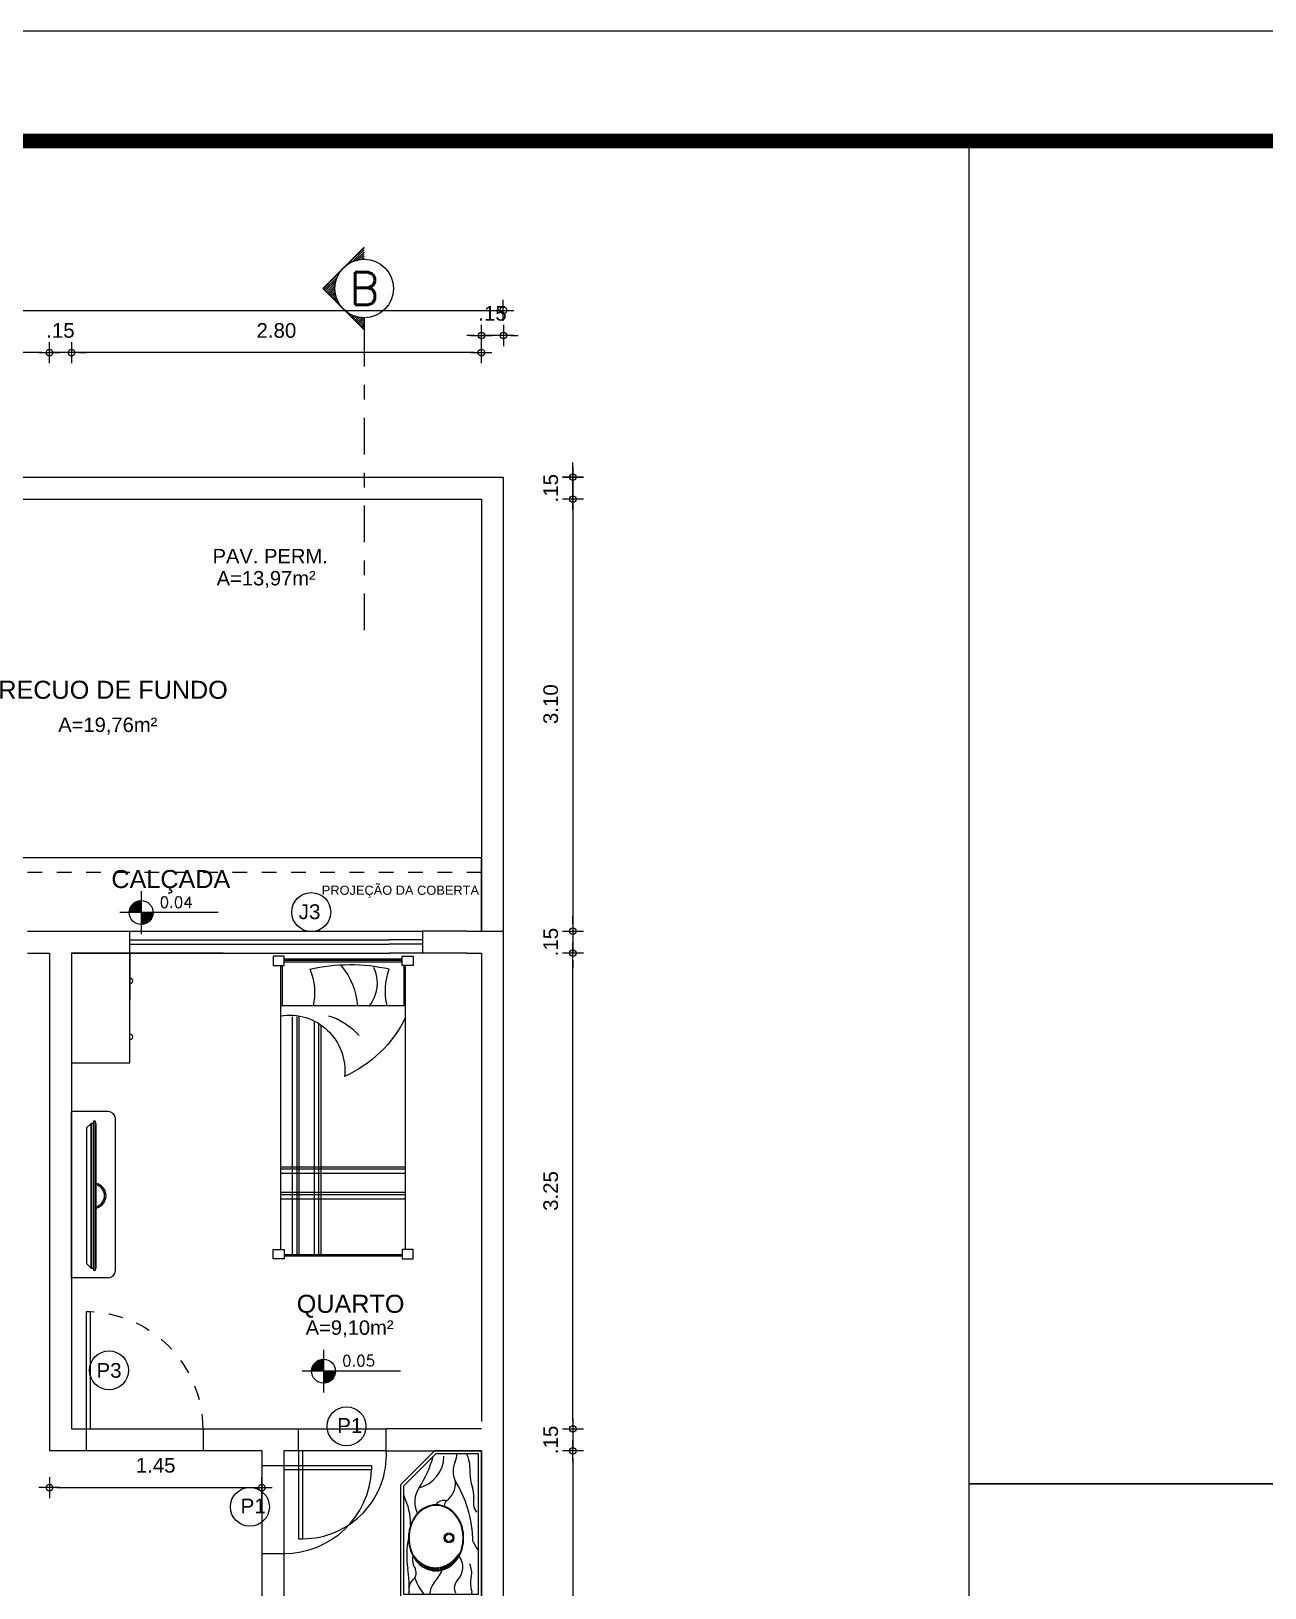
# Model space of a CAD drawing. Header units: millimetres. Extents: x 1345 to 2117, y 1214 to 1365.
# Drawn here: x 1871.23 to 1879.66, y 1285.41 to 1296.04 of the extents above; entities that cross this region are included whole.
import ezdxf
from ezdxf.enums import TextEntityAlignment as Align

# ---------------------------------------------------------------- set-up
doc = ezdxf.new("R2010")
doc.units = ezdxf.units.MM
doc.header["$LTSCALE"] = 0.5
doc.linetypes.add('DASHDOT', pattern=[1, 0.5, -0.25, 0, -0.25])
doc.linetypes.add('HIDDEN2', pattern=[0.1875, 0.125, -0.0625])
for name, color, linetype in [('02', 2, 'Continuous'), ('ARCO', 7, 'HIDDEN2'), ('DIVERSOS', 4, 'Continuous'), ('ESQUADRIAS', 3, 'Continuous'), ('LINHAS PROJEÇÃO', 1, 'DASHDOT'), ('MOBIL-I', 251, 'Continuous'), ('PAGPISO', 8, 'Continuous'), ('parede', 2, 'Continuous'), ('PISO', 8, 'Continuous'), ('Símbolos_Gráficos', 1, 'Continuous'), ('TEXTO2', 3, 'Continuous'), ('TXT_0', 7, 'Continuous'), ('TXT_1', 3, 'Continuous')]:
    doc.layers.add(name, color=color, linetype=linetype)
doc.styles.add('ADITIVOCAD', font='ROMANS.shx')
doc.styles.add('r140', font='romans.shx')
doc.styles.add('SANSSERIF', font='sas_____.pfb', dxfattribs={"height": 1})
doc.styles.get("Standard").update_dxf_attribs({"font": 'arial.ttf'})
doc.dimstyles.new('ESCALA50', dxfattribs={"dimtxt": 0.1, "dimasz": 0.05, "dimexe": 0.18, "dimexo": 0.06, "dimgap": 0.1, "dimtad": 1, "dimzin": 4, "dimdsep": 46, "dimtxsty": 'Standard', "dimblk": 'BOLA', "dimcen": -0.06, "dimse1": 1, "dimse2": 1, "dimclrd": 7, "dimclrt": 7, "dimadec": 0, "dimazin": 0, "dimtfac": 1, "dimtix": 1, "dimtmove": 0, "dimatfit": 3, "dimldrblk": 'BOLA', "dimfxl": 0, "dimtolj": 1, "dimtzin": 4, "dimarcsym": 0})

# ---------------------------------------------------------------- blocks, each defined once
blk = doc.blocks.new('ADC_PE_AB1')
blk.add_lwpolyline([(0, -0.03), (1, -0.03), (1, 0), (0, 0)], close=True)
at = {"flags": 8}
blk.add_attdef('$PORTA', text='', height=0.09, dxfattribs=at).set_placement((0.5, -0.157), align=Align.MIDDLE)
blk = doc.blocks.new('Adc_nivelpl')
h = blk.add_hatch()
h.set_pattern_fill('_U', color=256, scale=0.005, angle=45, style=0, double=1)
h.set_pattern_definition([(45, (-5.8772514, -3.5161936), (-0.003535534, 0.003535534), []), (135, (-5.8772514, -3.5161936), (-0.003535534, -0.003535534), [])])
h.paths.add_polyline_path([(0.195, -0.087, 0.414214), (0.087, -0.195), (0.195, -0.195)])
h.paths.add_polyline_path([(0.195, -0.195), (0.195, -0.304, 0.414214), (0.304, -0.195)])
for p, q in [((0.195, 0), (0.195, -0.391)), ((0.896, -0.195), (0, -0.195))]:
    blk.add_line(p, q)
blk.add_circle((0.195, -0.195), 0.109)
at = {"flags": 8}
blk.add_attdef('NIVEL', (0.364, -0.15), '', height=0.1, dxfattribs=at)
blk = doc.blocks.new('CamaSolteiroP_20')
for p, q in [((-37.72, 0), (37.72, 0)), ((-40, -185.91), (-40, -4.09)), ((-39, -30), (-39, -4.09)), ((-37.72, -1), (37.72, -1)), ((-37.72, -2), (37.72, -2)), ((39, -4.09), (39, -30)), ((40, -4.09), (40, -185.91)), ((-40, -30), (40, -30)), ((37.72, -189), (-37.72, -189)), ((37.72, -190), (-37.72, -190))]:
    blk.add_line(p, q)
at = {"color": 8}
for p, q in [((18.56, -39.59), (18.56, -190)), ((28.36, -36.99), (28.36, -190)), ((29.75, -36.99), (29.75, -190)), ((32.55, -36.99), (32.55, -190)), ((14.37, -42.5), (14.37, -190)), ((15.77, -41.86), (15.77, -190)), ((40, -132.93), (-40, -132.93)), ((40, -134.33), (-40, -134.33)), ((40, -137.12), (-40, -137.12)), ((40, -149.24), (-40, -149.24)), ((40, -150.64), (-40, -150.64)), ((40, -153.43), (-40, -153.43))]:
    blk.add_line(p, q, dxfattribs=at)
for points in [[(-44.82, -4.09), (-37.72, -4.09), (-37.72, 1.9), (-44.82, 1.9)], [(44.82, -4.09), (37.72, -4.09), (37.72, 1.9), (44.82, 1.9)], [(-44.82, -185.91), (-37.72, -185.91), (-37.72, -191.9), (-44.82, -191.9)], [(44.82, -185.91), (37.72, -185.91), (37.72, -191.9), (44.82, -191.9)]]:
    blk.add_lwpolyline(points, close=True)
for centre, radius, start, end in [((-4.53, -117.97), 114.44, 76.90553, 102.62157), ((-69.4, -20.59), 42.35, 347.15613, 19.71749), ((54.91, -21.37), 36.66, 156.08622, 193.69625), ((31.92, -2.06), 80.08, 206.0885, 245.81296), ((34.46, -71.38), 35.55, 81.0342, 186.02657)]:
    blk.add_arc(centre, radius, start, end)
for centre, radius, start, end in [((2, -15.4), 23.74, 154.58537, 219.15542), ((35.51, -33.24), 44.85, 139.88355, 175.85278), ((21.8, -77.11), 42.73, 106.91454, 138.56438)]:
    blk.add_arc(centre, radius, start, end, dxfattribs=at)
blk = doc.blocks.new('ADC_LAV_05')
for p, q in [((0, 0), (0, 0.55)), ((0, 0.55), (0.77, 0.55)), ((0.77, 0.55), (1, 0.321)), ((0.02, 0.53), (0.762, 0.53)), ((0.02, 0.02), (0.02, 0.53)), ((0.762, 0.53), (0.98, 0.312)), ((1, 0), (1, 0.321)), ((0.98, 0.02), (0.98, 0.312)), ((0, 0), (1, 0)), ((0.02, 0.02), (0.98, 0.02))]:
    blk.add_line(p, q)
for points in [[(0.406, 0.121, 0.083485), (0.494, 0.135, 0.090959), (0.566, 0.176, 0.104004), (0.616, 0.239, 0.115577), (0.632, 0.309, 0.115577), (0.616, 0.38, 0.104004), (0.566, 0.443, 0.090959), (0.494, 0.483, 0.083485), (0.406, 0.498, 0.083485), (0.318, 0.483, 0.090959), (0.246, 0.443, 0.104004), (0.197, 0.38, 0.115577), (0.18, 0.309, 0.115577), (0.197, 0.239, 0.104004), (0.246, 0.176, 0.090959), (0.318, 0.135, 0.083485)], [(0.406, 0.125, 0.083485), (0.493, 0.139, 0.090959), (0.563, 0.179, 0.104004), (0.612, 0.241, 0.115577), (0.628, 0.309, 0.115577), (0.612, 0.378, 0.104004), (0.563, 0.44, 0.090959), (0.493, 0.479, 0.083485), (0.406, 0.494, 0.083485), (0.319, 0.479, 0.090959), (0.249, 0.44, 0.104004), (0.2, 0.378, 0.115577), (0.184, 0.309, 0.115577), (0.2, 0.241, 0.104004), (0.249, 0.179, 0.090959), (0.319, 0.139, 0.083485)]]:
    blk.add_lwpolyline(points, format="xyb", close=True)
for radius in [0.0339, 0.025]:
    blk.add_circle((0.406, 0.221), radius)
for centre, radius, start, end in [((0.056, 1.396), 0.904, 267.7229, 278.9638), ((0.22, 0.164), 0.303, 106.3243, 131.3792), ((0.055, 0.402), 0.0926, 41.3487, 101.8141), ((0.166, 0.5), 0.0556, 221.3487, 297.4318), ((0.261, 0.346), 0.125, 78.9955, 123.3333), ((0.287, -0.072), 0.582, 78.2401, 98.9638), ((0.5, 0.918), 0.434, 269.3247, 295.8903), ((0.651, 0.279), 0.176, 56.1908, 116.2902), ((0.76, 0.381), 0.162, 113.3641, 115.8903), ((0.021, 0.235), 0.117, 49.9343, 90.2724), ((0.359, 0.637), 0.408, 229.9343, 244.0853), ((1.138, 1.007), 0.7, 236.1908, 255.5369), ((0.964, 0.478), 0.222, 193.7216, 269.9715), ((0.618, 0.19), 0.0639, 49.2661, 86.8336), ((0.598, 0.255), 0.0641, 344.5869, 58.1135), ((0.78, 0.324), 0.148, 215.7175, 274.1895), ((0.064, 0.114), 0.0713, 44.7702, 118.1843), ((0.206, 0.255), 0.128, 224.7702, 306.3582), ((0.363, 0.877), 0.821, 280.1922, 301.4107), ((0.86, 0.032), 0.161, 66.126, 115.6626), ((0.982, 0.307), 0.14, 246.126, 269.1113), ((-0.016, 0.233), 0.174, 281.75, 286.3843), ((0.096, -0.146), 0.22, 78.1029, 106.3843), ((0.169, 0.201), 0.135, 258.1029, 296.1994), ((0.458, -0.142), 0.213, 111.0015, 130.4729), ((0.361, 0.887), 0.83, 271.4321, 280.1922), ((0.649, -0.062), 0.117, 74.3079, 124.9939), ((0.688, 0.241), 0.19, 267.9474, 289.2677), ((0.851, -0.226), 0.304, 87.8834, 109.2677), ((0.872, 0.347), 0.27, 267.8834, 293.5615)]:
    blk.add_arc(centre, radius, start, end)
for points in [[(0.218, 0.413), (0.234, 0.404), (0.231, 0.429), (0.24, 0.414)], [(0.231, 0.429), (0.24, 0.414), (0.243, 0.44), (0.251, 0.427)], [(0.243, 0.44), (0.251, 0.427), (0.258, 0.452), (0.265, 0.441)], [(0.258, 0.452), (0.265, 0.441), (0.278, 0.465), (0.28, 0.453)], [(0.278, 0.465), (0.28, 0.453), (0.289, 0.471), (0.29, 0.461)], [(0.289, 0.471), (0.29, 0.461), (0.303, 0.478), (0.296, 0.466)], [(0.303, 0.478), (0.296, 0.466), (0.318, 0.483), (0.305, 0.473)], [(0.18, 0.311), (0.205, 0.306), (0.181, 0.324), (0.205, 0.314)], [(0.181, 0.324), (0.205, 0.314), (0.182, 0.334), (0.205, 0.324)], [(0.182, 0.334), (0.205, 0.324), (0.186, 0.352), (0.207, 0.341)], [(0.186, 0.352), (0.207, 0.341), (0.19, 0.365), (0.211, 0.355)], [(0.19, 0.365), (0.211, 0.355), (0.197, 0.38), (0.215, 0.369)], [(0.197, 0.38), (0.215, 0.369), (0.205, 0.395), (0.221, 0.383)], [(0.205, 0.395), (0.221, 0.383), (0.218, 0.413), (0.234, 0.404)], [(0.181, 0.297), (0.206, 0.298), (0.18, 0.311), (0.205, 0.306)], [(0.181, 0.29), (0.207, 0.287), (0.181, 0.297), (0.206, 0.298)], [(0.185, 0.272), (0.211, 0.27), (0.182, 0.288), (0.208, 0.284)], [(0.189, 0.256), (0.213, 0.262), (0.185, 0.272), (0.211, 0.27)], [(0.198, 0.236), (0.216, 0.255), (0.189, 0.256), (0.213, 0.262)], [(0.206, 0.221), (0.221, 0.244), (0.198, 0.236), (0.216, 0.255)], [(0.218, 0.206), (0.222, 0.241), (0.206, 0.221), (0.221, 0.244)], [(0.23, 0.191), (0.231, 0.225), (0.218, 0.206), (0.222, 0.241)], [(0.243, 0.178), (0.24, 0.212), (0.23, 0.191), (0.231, 0.225)], [(0.257, 0.167), (0.248, 0.202), (0.243, 0.178), (0.24, 0.212)], [(0.263, 0.163), (0.257, 0.193), (0.257, 0.167), (0.248, 0.202)], [(0.274, 0.156), (0.263, 0.187), (0.263, 0.163), (0.257, 0.193)], [(0.285, 0.15), (0.273, 0.178), (0.274, 0.156), (0.263, 0.187)], [(0.296, 0.145), (0.284, 0.169), (0.285, 0.15), (0.273, 0.178)], [(0.326, 0.134), (0.293, 0.161), (0.296, 0.145), (0.284, 0.169)], [(0.297, 0.144), (0.326, 0.134), (0.296, 0.144), (0.325, 0.133)], [(0.296, 0.144), (0.325, 0.133), (0.326, 0.134), (0.328, 0.132)]]:
    blk.add_solid(points)
blk = doc.blocks.new('BOLA')
for p, q in [((-1.44, 0), (1.44, 0)), ((0, -1.44), (0, 1.44))]:
    blk.add_line(p, q)
blk.add_circle((0, 0), 0.452)
blk = doc.blocks.new('*D75')
at = {"color": 7, "linetype": 'ByBlock', "lineweight": -2, "transparency": 16777216}
blk.add_line((1867.51, 1294.135), (1874.41, 1294.135), dxfattribs=at)
at = {"layer": 'Defpoints', "color": 0, "linetype": 'ByBlock', "transparency": 16777216}
for p in [(1874.46, 1294.135), (1867.46, 1293.789), (1874.46, 1293.789)]:
    blk.add_point(p, dxfattribs=at)
at = {"color": 7, "linetype": 'ByBlock', "lineweight": -2, "transparency": 16777216, "xscale": 0.05, "yscale": 0.05, "zscale": 0.05, "rotation": 180}
blk.add_blockref('BOLA', (1867.46, 1294.135), dxfattribs=at)
at = {"color": 7, "linetype": 'ByBlock', "lineweight": -2, "transparency": 16777216, "xscale": 0.05, "yscale": 0.05, "zscale": 0.05}
blk.add_blockref('BOLA', (1874.46, 1294.135), dxfattribs=at)
at = {"color": 7, "linetype": 'ByBlock', "transparency": 16777216, "insert": (1870.96, 1294.286), "char_height": 0.1, "attachment_point": 5}
blk.add_mtext('\\A1;7.00', dxfattribs=at)
blk = doc.blocks.new('*D114')
at = {"color": 7, "linetype": 'ByBlock', "lineweight": -2, "transparency": 16777216}
for p, q in [((1874.935, 1293.045), (1874.935, 1293.095)), ((1874.935, 1292.845), (1874.935, 1292.995)), ((1874.935, 1292.795), (1874.935, 1292.745))]:
    blk.add_line(p, q, dxfattribs=at)
at = {"layer": 'Defpoints', "color": 0, "linetype": 'ByBlock', "transparency": 16777216}
for p in [(1874.46, 1292.995), (1874.935, 1292.995), (1874.31, 1292.845)]:
    blk.add_point(p, dxfattribs=at)
at = {"color": 7, "linetype": 'ByBlock', "lineweight": -2, "transparency": 16777216, "xscale": 0.05, "yscale": 0.05, "zscale": 0.05}
for p, rotation in [((1874.935, 1292.995), 270), ((1874.935, 1292.845), 90)]:
    blk.add_blockref('BOLA', p, dxfattribs=dict(at, rotation=rotation))
at = {"color": 7, "linetype": 'ByBlock', "transparency": 16777216, "insert": (1874.784, 1292.92), "char_height": 0.1, "attachment_point": 5, "rotation": 90}
blk.add_mtext('\\A1;.15', dxfattribs=at)
blk = doc.blocks.new('*D115')
at = {"color": 7, "linetype": 'ByBlock', "lineweight": -2, "transparency": 16777216}
blk.add_line((1874.935, 1292.945), (1874.935, 1289.945), dxfattribs=at)
at = {"layer": 'Defpoints', "color": 0, "linetype": 'ByBlock', "transparency": 16777216}
for p in [(1874.46, 1292.995), (1874.31, 1289.895), (1874.935, 1289.895)]:
    blk.add_point(p, dxfattribs=at)
at = {"color": 7, "linetype": 'ByBlock', "lineweight": -2, "transparency": 16777216, "xscale": 0.05, "yscale": 0.05, "zscale": 0.05}
for p, rotation in [((1874.935, 1292.995), 90), ((1874.935, 1289.895), 270)]:
    blk.add_blockref('BOLA', p, dxfattribs=dict(at, rotation=rotation))
at = {"color": 7, "linetype": 'ByBlock', "transparency": 16777216, "insert": (1874.784, 1291.445), "char_height": 0.1, "attachment_point": 5, "rotation": 90}
blk.add_mtext('\\A1;3.10', dxfattribs=at)
blk = doc.blocks.new('*D116')
at = {"color": 7, "linetype": 'ByBlock', "lineweight": -2, "transparency": 16777216}
for p, q in [((1874.935, 1289.945), (1874.935, 1289.995)), ((1874.935, 1289.895), (1874.935, 1289.745)), ((1874.935, 1289.695), (1874.935, 1289.645))]:
    blk.add_line(p, q, dxfattribs=at)
at = {"layer": 'Defpoints', "color": 0, "linetype": 'ByBlock', "transparency": 16777216}
for p in [(1874.31, 1289.895), (1874.31, 1289.745), (1874.935, 1289.745)]:
    blk.add_point(p, dxfattribs=at)
at = {"color": 7, "linetype": 'ByBlock', "lineweight": -2, "transparency": 16777216, "xscale": 0.05, "yscale": 0.05, "zscale": 0.05}
for p, rotation in [((1874.935, 1289.895), 270), ((1874.935, 1289.745), 90)]:
    blk.add_blockref('BOLA', p, dxfattribs=dict(at, rotation=rotation))
at = {"color": 7, "linetype": 'ByBlock', "transparency": 16777216, "insert": (1874.784, 1289.82), "char_height": 0.1, "attachment_point": 5, "rotation": 90}
blk.add_mtext('\\A1;.15', dxfattribs=at)
blk = doc.blocks.new('*D117')
at = {"color": 7, "linetype": 'ByBlock', "lineweight": -2, "transparency": 16777216}
for p, q in [((1874.935, 1286.545), (1874.935, 1286.595)), ((1874.935, 1286.495), (1874.935, 1286.345)), ((1874.935, 1286.295), (1874.935, 1286.245))]:
    blk.add_line(p, q, dxfattribs=at)
at = {"layer": 'Defpoints', "color": 0, "linetype": 'ByBlock', "transparency": 16777216}
for p in [(1874.31, 1286.495), (1874.31, 1286.345), (1874.935, 1286.345)]:
    blk.add_point(p, dxfattribs=at)
at = {"color": 7, "linetype": 'ByBlock', "lineweight": -2, "transparency": 16777216, "xscale": 0.05, "yscale": 0.05, "zscale": 0.05}
for p, rotation in [((1874.935, 1286.495), 270), ((1874.935, 1286.345), 90)]:
    blk.add_blockref('BOLA', p, dxfattribs=dict(at, rotation=rotation))
at = {"color": 7, "linetype": 'ByBlock', "transparency": 16777216, "insert": (1874.784, 1286.42), "char_height": 0.1, "attachment_point": 5, "rotation": 90}
blk.add_mtext('\\A1;.15', dxfattribs=at)
blk = doc.blocks.new('*D118')
at = {"color": 7, "linetype": 'ByBlock', "lineweight": -2, "transparency": 16777216}
blk.add_line((1874.935, 1286.295), (1874.935, 1284.045), dxfattribs=at)
at = {"layer": 'Defpoints', "color": 0, "linetype": 'ByBlock', "transparency": 16777216}
for p in [(1874.31, 1286.345), (1874.31, 1283.995), (1874.935, 1283.995)]:
    blk.add_point(p, dxfattribs=at)
at = {"color": 7, "linetype": 'ByBlock', "lineweight": -2, "transparency": 16777216, "xscale": 0.05, "yscale": 0.05, "zscale": 0.05}
for p, rotation in [((1874.935, 1286.345), 90), ((1874.935, 1283.995), 270)]:
    blk.add_blockref('BOLA', p, dxfattribs=dict(at, rotation=rotation))
at = {"color": 7, "linetype": 'ByBlock', "transparency": 16777216, "insert": (1874.784, 1285.17), "char_height": 0.1, "attachment_point": 5, "rotation": 90}
blk.add_mtext('\\A1;2.35', dxfattribs=at)
blk = doc.blocks.new('*D88')
at = {"color": 7, "linetype": 'ByBlock', "lineweight": -2, "transparency": 16777216}
blk.add_line((1874.26, 1293.846), (1871.56, 1293.846), dxfattribs=at)
at = {"layer": 'Defpoints', "color": 0, "linetype": 'ByBlock', "transparency": 16777216}
for p in [(1871.51, 1293.846), (1871.51, 1292.764), (1874.31, 1292.764)]:
    blk.add_point(p, dxfattribs=at)
at = {"color": 7, "linetype": 'ByBlock', "lineweight": -2, "transparency": 16777216, "xscale": 0.05, "yscale": 0.05, "zscale": 0.05, "rotation": 180}
blk.add_blockref('BOLA', (1871.51, 1293.846), dxfattribs=at)
at = {"color": 7, "linetype": 'ByBlock', "lineweight": -2, "transparency": 16777216, "xscale": 0.05, "yscale": 0.05, "zscale": 0.05}
blk.add_blockref('BOLA', (1874.31, 1293.846), dxfattribs=at)
at = {"color": 7, "linetype": 'ByBlock', "transparency": 16777216, "insert": (1872.91, 1293.997), "char_height": 0.1, "attachment_point": 5}
blk.add_mtext('\\A1;2.80', dxfattribs=at)
blk = doc.blocks.new('*D89')
at = {"color": 7, "linetype": 'ByBlock', "lineweight": -2, "transparency": 16777216}
for p, q in [((1871.31, 1293.846), (1871.26, 1293.846)), ((1871.51, 1293.846), (1871.36, 1293.846)), ((1871.56, 1293.846), (1871.61, 1293.846))]:
    blk.add_line(p, q, dxfattribs=at)
at = {"layer": 'Defpoints', "color": 0, "linetype": 'ByBlock', "transparency": 16777216}
for p in [(1871.36, 1293.846), (1871.36, 1292.764), (1871.51, 1292.764)]:
    blk.add_point(p, dxfattribs=at)
at = {"color": 7, "linetype": 'ByBlock', "lineweight": -2, "transparency": 16777216, "xscale": 0.05, "yscale": 0.05, "zscale": 0.05}
blk.add_blockref('BOLA', (1871.36, 1293.846), dxfattribs=at)
at = {"color": 7, "linetype": 'ByBlock', "lineweight": -2, "transparency": 16777216, "xscale": 0.05, "yscale": 0.05, "zscale": 0.05, "rotation": 180}
blk.add_blockref('BOLA', (1871.51, 1293.846), dxfattribs=at)
at = {"color": 7, "linetype": 'ByBlock', "transparency": 16777216, "insert": (1871.435, 1293.997), "char_height": 0.1, "attachment_point": 5}
blk.add_mtext('\\A1;.15', dxfattribs=at)
blk = doc.blocks.new('*D90')
at = {"color": 7, "linetype": 'ByBlock', "lineweight": -2, "transparency": 16777216}
blk.add_line((1871.31, 1293.846), (1869.16, 1293.846), dxfattribs=at)
at = {"layer": 'Defpoints', "color": 0, "linetype": 'ByBlock', "transparency": 16777216}
for p in [(1869.11, 1293.846), (1869.11, 1292.764), (1871.36, 1292.764)]:
    blk.add_point(p, dxfattribs=at)
at = {"color": 7, "linetype": 'ByBlock', "lineweight": -2, "transparency": 16777216, "xscale": 0.05, "yscale": 0.05, "zscale": 0.05, "rotation": 180}
blk.add_blockref('BOLA', (1869.11, 1293.846), dxfattribs=at)
at = {"color": 7, "linetype": 'ByBlock', "lineweight": -2, "transparency": 16777216, "xscale": 0.05, "yscale": 0.05, "zscale": 0.05}
blk.add_blockref('BOLA', (1871.36, 1293.846), dxfattribs=at)
at = {"color": 7, "linetype": 'ByBlock', "transparency": 16777216, "insert": (1870.235, 1293.997), "char_height": 0.1, "attachment_point": 5}
blk.add_mtext('\\A1;2.25', dxfattribs=at)
blk = doc.blocks.new('*D159')
at = {"color": 7, "linetype": 'ByBlock', "lineweight": -2, "transparency": 16777216}
blk.add_line((1871.41, 1286.094), (1872.76, 1286.094), dxfattribs=at)
at = {"layer": 'Defpoints', "color": 0, "linetype": 'ByBlock', "transparency": 16777216}
for p in [(1871.36, 1286.345), (1872.81, 1286.345), (1872.81, 1286.094)]:
    blk.add_point(p, dxfattribs=at)
at = {"color": 7, "linetype": 'ByBlock', "lineweight": -2, "transparency": 16777216, "xscale": 0.05, "yscale": 0.05, "zscale": 0.05, "rotation": 180}
blk.add_blockref('BOLA', (1871.36, 1286.094), dxfattribs=at)
at = {"color": 7, "linetype": 'ByBlock', "lineweight": -2, "transparency": 16777216, "xscale": 0.05, "yscale": 0.05, "zscale": 0.05}
blk.add_blockref('BOLA', (1872.81, 1286.094), dxfattribs=at)
at = {"color": 7, "linetype": 'ByBlock', "transparency": 16777216, "insert": (1872.085, 1286.246), "char_height": 0.1, "attachment_point": 5}
blk.add_mtext('\\A1;1.45', dxfattribs=at)
blk = doc.blocks.new('*D98')
at = {"color": 7, "linetype": 'ByBlock', "lineweight": -2, "transparency": 16777216}
for p, q in [((1874.261, 1293.963), (1874.211, 1293.963)), ((1874.461, 1293.963), (1874.311, 1293.963)), ((1874.511, 1293.963), (1874.561, 1293.963))]:
    blk.add_line(p, q, dxfattribs=at)
at = {"layer": 'Defpoints', "color": 0, "linetype": 'ByBlock', "transparency": 16777216}
for p in [(1874.311, 1293.963), (1874.311, 1292.881), (1874.461, 1292.881)]:
    blk.add_point(p, dxfattribs=at)
at = {"color": 7, "linetype": 'ByBlock', "lineweight": -2, "transparency": 16777216, "xscale": 0.05, "yscale": 0.05, "zscale": 0.05}
blk.add_blockref('BOLA', (1874.311, 1293.963), dxfattribs=at)
at = {"color": 7, "linetype": 'ByBlock', "lineweight": -2, "transparency": 16777216, "xscale": 0.05, "yscale": 0.05, "zscale": 0.05, "rotation": 180}
blk.add_blockref('BOLA', (1874.461, 1293.963), dxfattribs=at)
at = {"color": 7, "linetype": 'ByBlock', "transparency": 16777216, "insert": (1874.386, 1294.114), "char_height": 0.1, "attachment_point": 5}
blk.add_mtext('\\A1;.15', dxfattribs=at)
blk = doc.blocks.new('*D173')
at = {"color": 7, "lineweight": -2, "transparency": 16777216}
blk.add_line((1874.935, 1286.545), (1874.935, 1289.695), dxfattribs=at)
at = {"layer": 'Defpoints', "color": 0, "transparency": 16777216}
for p in [(1874.31, 1289.745), (1874.935, 1289.745), (1874.31, 1286.495)]:
    blk.add_point(p, dxfattribs=at)
at = {"color": 7, "lineweight": -2, "transparency": 16777216, "xscale": 0.05, "yscale": 0.05, "zscale": 0.05}
for p, rotation in [((1874.935, 1289.745), 90), ((1874.935, 1286.495), 270)]:
    blk.add_blockref('BOLA', p, dxfattribs=dict(at, rotation=rotation))
at = {"color": 7, "transparency": 16777216, "insert": (1874.784, 1288.12), "char_height": 0.1, "attachment_point": 5, "rotation": 90}
blk.add_mtext('\\A1;3.25', dxfattribs=at)

msp = doc.modelspace()

# ---------------------------------------------------------------- hatches: boundary and pattern name
at = {"layer": 'PAGPISO', "lineweight": 18}
h = msp.add_hatch(dxfattribs=at)
h.set_pattern_fill('ANSI31', color=256, scale=0.0032, angle=450, style=0)
h.set_pattern_definition([(225, (1873.226945, 1294.566483), (-0.0071842, 0.0071842), [])])
h.paths.add_polyline_path([(1873.368, 1294.142), (1873.227, 1294.284), (1873.368, 1294.425, 0.414214)])
h.paths.add_polyline_path([(1873.51, 1294.001), (1873.368, 1294.142, 0.198912), (1873.51, 1294.083)])
h.paths.add_polyline_path([(1873.51, 1294.484, 0.198912), (1873.368, 1294.425), (1873.51, 1294.566)])

# ---------------------------------------------------------------- linework, layer by layer
at = {"color": 4, "linetype": 'ByBlock'}
for p, q in [((1874.31, 1290.395), (1868.61, 1290.395)), ((1871.91, 1289.895), (1872.08, 1289.895)), ((1872.08, 1289.895), (1873.68, 1289.895)), ((1873.68, 1289.895), (1873.91, 1289.895)), ((1871.91, 1289.745), (1872.08, 1289.745)), ((1872.08, 1289.745), (1873.68, 1289.745)), ((1873.91, 1289.745), (1873.68, 1289.745))]:
    msp.add_line(p, q, dxfattribs=at)
at = {"color": 2, "linetype": 'ByBlock'}
for p, q in [((1874.31, 1289.895), (1874.31, 1290.395)), ((1871.21, 1289.895), (1871.91, 1289.895)), ((1871.91, 1289.745), (1871.91, 1289.895)), ((1873.91, 1289.745), (1873.91, 1289.895)), ((1874.21, 1289.895), (1874.31, 1289.895)), ((1871.21, 1289.745), (1871.36, 1289.745)), ((1871.36, 1289.745), (1871.36, 1289.695)), ((1871.51, 1289.745), (1871.91, 1289.745)), ((1873.68, 1289.745), (1873.68, 1289.745)), ((1874.21, 1289.745), (1874.31, 1289.745)), ((1871.36, 1286.495), (1871.36, 1286.345)), ((1871.51, 1286.495), (1871.61, 1286.495)), ((1871.61, 1286.495), (1871.61, 1286.345)), ((1873.06, 1286.345), (1873.06, 1286.495)), ((1873.66, 1286.345), (1873.66, 1286.495)), ((1873.66, 1286.345), (1874.31, 1286.345)), ((1872.81, 1286.245), (1872.96, 1286.245)), ((1872.81, 1285.645), (1872.96, 1285.645))]:
    msp.add_line(p, q, dxfattribs=at)
at = {"color": 3, "linetype": 'ByBlock'}
for p, q in [((1871.91, 1289.835), (1872.08, 1289.835)), ((1872.08, 1289.835), (1873.68, 1289.835)), ((1871.91, 1289.805), (1872.08, 1289.805)), ((1872.08, 1289.805), (1873.68, 1289.805)), ((1873.06, 1286.345), (1873.06, 1285.745)), ((1873.09, 1285.745), (1873.09, 1286.345)), ((1872.96, 1286.245), (1873.56, 1286.245)), ((1873.56, 1286.215), (1872.96, 1286.215)), ((1873.56, 1286.245), (1873.56, 1286.215)), ((1873.06, 1285.745), (1873.09, 1285.745))]:
    msp.add_line(p, q, dxfattribs=at)
for p, q in [((1874.31, 1289.895), (1874.46, 1289.895)), ((1871.61, 1286.495), (1872.41, 1286.495)), ((1873.06, 1286.495), (1873.66, 1286.495)), ((1872.41, 1286.345), (1871.61, 1286.345)), ((1873.66, 1286.345), (1873.06, 1286.345)), ((1872.81, 1286.245), (1872.81, 1285.645)), ((1872.96, 1286.245), (1872.96, 1285.645))]:
    msp.add_line(p, q)
at = {"color": 8, "linetype": 'ByBlock'}
msp.add_line((1871.51, 1287.527), (1871.51, 1288.663), dxfattribs=at)
at = {"color": 2, "linetype": 'ByBlock', "true_color": 0xf1eb1f}
msp.add_line((1872.41, 1286.495), (1872.41, 1286.345), dxfattribs=at)
at = {"color": 7, "linetype": 'ByBlock'}
for centre, radius, start, end in [((1873.09, 1286.316), 0.571, 270, 2.9376), ((1872.965, 1286.241), 0.596, 269.53, 357.5324)]:
    msp.add_arc(centre, radius, start, end, dxfattribs=at)
at = {"layer": '02', "color": 8, "lineweight": 18}
for p, q in [((1872.546, 1289.745), (1871.51, 1289.745)), ((1871.51, 1289.745), (1871.51, 1288.995)), ((1871.91, 1289.345), (1871.91, 1289.745)), ((1871.91, 1289.745), (1871.91, 1289.427)), ((1871.91, 1288.995), (1871.91, 1289.345)), ((1871.51, 1288.995), (1871.91, 1288.995))]:
    msp.add_line(p, q, dxfattribs=at)
at = {"layer": '02', "color": 2, "lineweight": 18}
for p, q in [((1872.41, 1286.495), (1873.06, 1286.495)), ((1871.61, 1286.345), (1871.36, 1286.345)), ((1872.81, 1286.345), (1872.41, 1286.345)), ((1874.31, 1285.685), (1874.31, 1285.295))]:
    msp.add_line(p, q, dxfattribs=at)
at = {"layer": '02', "lineweight": 18}
for points in [[(1849.817, 1251.492), (1911.017, 1251.492), (1911.017, 1296.042), (1849.817, 1296.042)], [(1877.641, 1295.32), (1863.803, 1295.32), (1863.803, 1261.503), (1877.641, 1261.503)], [(1877.641, 1295.32), (1863.803, 1295.32), (1863.803, 1261.503), (1877.641, 1261.503)], [(1877.641, 1295.292), (1890.159, 1295.292), (1890.159, 1286.12), (1877.641, 1286.12)], [(1877.641, 1286.12), (1890.161, 1286.12), (1890.161, 1277.667), (1877.641, 1277.667)]]:
    msp.add_lwpolyline(points, close=True, dxfattribs=at)
at = {"layer": '02', "lineweight": 18, "const_width": 0.1}
msp.add_lwpolyline([(1850.567, 1252.242), (1910.267, 1252.242), (1910.267, 1295.292), (1850.567, 1295.292)], close=True, dxfattribs=at)
at = {"layer": '02', "color": 8, "lineweight": 18}
for centre in [(1871.912, 1289.555), (1871.912, 1289.173)]:
    msp.add_arc(centre, 0.0173, 264.5949, 95.4051, dxfattribs=at)
at = {"layer": 'ARCO', "lineweight": 18}
msp.add_line((1874.31, 1290.295), (1868.96, 1290.295), dxfattribs=at)
msp.add_arc((1871.61, 1286.495), 0.8, 360, 90, dxfattribs=at)
at = {"layer": 'LINHAS PROJEÇÃO', "lineweight": 18}
msp.add_line((1873.51, 1294.001), (1873.51, 1291.937), dxfattribs=at)
at = {"layer": 'MOBIL-I', "lineweight": 18}
for p, q in [((1871.76, 1288.663), (1871.51, 1288.663)), ((1871.81, 1287.577), (1871.81, 1288.613)), ((1871.76, 1287.527), (1871.51, 1287.527))]:
    msp.add_line(p, q, dxfattribs=at)
for points in [[(1871.614, 1287.625), (1871.645, 1287.594), (1871.645, 1288.581), (1871.614, 1288.551)], [(1871.645, 1287.594), (1871.66, 1287.594), (1871.66, 1288.581), (1871.645, 1288.581)], [(1871.66, 1287.579), (1871.675, 1287.579), (1871.675, 1288.597), (1871.66, 1288.597)], [(1871.675, 1287.594), (1871.68, 1287.594), (1871.68, 1288.581), (1871.675, 1288.581)]]:
    msp.add_lwpolyline(points, close=True, dxfattribs=at)
for centre, radius, start, end in [((1871.76, 1288.613), 0.05, 0, 90), ((1871.66, 1288.088), 0.0865, 283.6117, 76.3883), ((1871.66, 1288.088), 0.0763, 285.4696, 74.5304), ((1871.76, 1287.577), 0.05, 270, 0)]:
    msp.add_arc(centre, radius, start, end, dxfattribs=at)
at = {"layer": 'parede', "lineweight": 18}
for p, q in [((1867.46, 1292.995), (1874.46, 1292.995)), ((1874.46, 1292.995), (1874.46, 1267.995)), ((1867.61, 1292.845), (1874.31, 1292.845)), ((1874.31, 1292.845), (1874.31, 1290.395)), ((1874.31, 1290.395), (1874.31, 1289.895)), ((1871.51, 1289.745), (1871.51, 1286.495)), ((1874.31, 1289.745), (1874.31, 1286.545)), ((1871.36, 1289.695), (1871.36, 1286.495)), ((1872.81, 1286.345), (1872.81, 1286.245)), ((1873.61, 1286.345), (1872.96, 1286.345)), ((1872.96, 1286.345), (1872.96, 1286.245)), ((1873.06, 1286.345), (1872.96, 1286.345)), ((1874.31, 1286.345), (1874.31, 1285.685)), ((1872.81, 1285.645), (1872.81, 1283.845)), ((1872.96, 1285.645), (1872.96, 1283.995))]:
    msp.add_line(p, q, dxfattribs=at)
at = {"layer": 'PISO', "color": 3, "lineweight": 18}
for p, q in [((1873.91, 1289.835), (1873.68, 1289.835)), ((1873.91, 1289.805), (1873.68, 1289.805))]:
    msp.add_line(p, q, dxfattribs=at)
at = {"layer": 'PISO', "color": 2, "lineweight": 18}
for p, q in [((1874.21, 1289.895), (1873.91, 1289.895)), ((1874.21, 1289.745), (1873.91, 1289.745)), ((1874.31, 1286.495), (1873.66, 1286.495))]:
    msp.add_line(p, q, dxfattribs=at)
at = {"layer": 'PISO', "lineweight": 18}
for centre in [(1873.148, 1290.025), (1871.767, 1286.895), (1873.389, 1286.513), (1872.729, 1285.963)]:
    msp.add_circle(centre, 0.133, dxfattribs=at)
at = {"layer": 'Símbolos_Gráficos', "color": 3, "lineweight": 18}
for p, q in [((1873.51, 1294.566), (1873.227, 1294.284)), ((1873.227, 1294.284), (1873.51, 1294.001)), ((1873.51, 1294.083), (1873.51, 1294.001))]:
    msp.add_line(p, q, dxfattribs=at)
msp.add_circle((1873.51, 1294.284), 0.2, dxfattribs=at)

# ---------------------------------------------------------------- block references
at = {"layer": 'ESQUADRIAS', "lineweight": 18}
ref = msp.add_blockref('ADC_PE_AB1', (1871.61, 1286.495), dxfattribs=dict(at, xscale=0.8000000000001819, zscale=0.8000000000001819, rotation=90))
ref.add_attrib('$PORTA', 'P3', dxfattribs={"layer": 'TXT_1', "height": 0.1, "flags": 8}).set_placement((1871.767, 1286.895), align=Align.MIDDLE)
at = {"layer": 'MOBIL-I', "lineweight": 18, "xscale": -0.01066999999966356, "yscale": 0.01067000000011831, "zscale": 0.01067, "rotation": 2.243730081730178e-06}
msp.add_blockref('CamaSolteiroP_20', (1873.366, 1289.704), dxfattribs=at)
at = {"layer": 'MOBIL-I', "lineweight": 18, "rotation": 89.99999999999993}
msp.add_blockref('ADC_LAV_05', (1874.31, 1285.345), dxfattribs=at)
at = {"layer": 'TXT_0', "lineweight": 18}
ref = msp.add_blockref('Adc_nivelpl', (1871.84, 1290.168), dxfattribs=dict(at, xscale=0.75, yscale=0.75, zscale=0.75))
ref.add_attrib('NIVEL', '0.04', (1872.113, 1290.055), dxfattribs={"height": 0.075, "style": 'ADITIVOCAD', "flags": 8})
ref = msp.add_blockref('Adc_nivelpl', (1873.086, 1287.036), dxfattribs=dict(at, xscale=0.75, yscale=0.75, zscale=0.75))
ref.add_attrib('NIVEL', '0.05', (1873.359, 1286.923), dxfattribs={"height": 0.075, "style": 'ADITIVOCAD', "flags": 8})

# ---------------------------------------------------------------- texts
at = {"layer": 'DIVERSOS', "lineweight": 18, "char_height": 0.1011, "width": 0.37308, "attachment_point": 1}
for s, insert in [('{\\C3;J3}', (1873.062, 1290.078)), ('{\\C3;P1}', (1873.325, 1286.569)), ('{\\C3;P1}', (1872.665, 1286.019))]:
    msp.add_mtext(s, dxfattribs=dict(at, insert=insert))
at = {"layer": 'LINHAS PROJEÇÃO', "lineweight": 18, "style": 'r140'}
msp.add_text('B', height=0.224, dxfattribs=at).set_placement((1873.51, 1294.284), align=Align.MIDDLE)
at = {"layer": 'PISO', "lineweight": 18, "style": 'SANSSERIF'}
msp.add_text('PROJEÇÃO DA COBERTA', height=0.0626, dxfattribs=at).set_placement((1873.22, 1290.143))
at = {"layer": 'TEXTO2', "lineweight": 18, "style": 'SANSSERIF'}
for s, height, p in [('RECUO DE FUNDO', 0.12312, (1871.011, 1291.482)), ('CALÇADA', 0.1231, (1871.783, 1290.189)), ('QUARTO', 0.1231, (1873.049, 1287.288))]:
    msp.add_text(s, height=height, dxfattribs=at).set_placement(p)
at = {"layer": 'TXT_0', "lineweight": 18, "style": 'SANSSERIF'}
for s, p in [('PAV. PERM.', (1872.474, 1292.407)), ('A=13,97m²', (1872.502, 1292.256)), ('A=19,76m²', (1871.42, 1291.255)), ('A=9,10m²', (1873.11, 1287.138))]:
    msp.add_text(s, height=0.0985, dxfattribs=at).set_placement(p)

# ---------------------------------------------------------------- dimensions: what is measured, and where the dimension line sits
at = {"color": 2, "linetype": 'ByBlock'}
for base, p1, p2, picture, middle in [((1874.46, 1294.135), (1867.46, 1293.789), (1874.46, 1293.789), '*D75', (1870.96, 1294.286)), ((1871.51, 1293.846), (1874.31, 1292.764), (1871.51, 1292.764), '*D88', (1872.91, 1293.997))]:
    dim = msp.add_linear_dim(base=base, p1=p1, p2=p2, dimstyle='ESCALA50', dxfattribs=at)
    dim.commit()
    dim.dimension.update_dxf_attribs({"geometry": picture, "text_midpoint": middle})
for base, p1, p2, picture, middle in [((1874.311, 1293.963), (1874.461, 1292.881), (1874.311, 1292.881), '*D98', (1874.386, 1294.114)), ((1869.11, 1293.846), (1871.36, 1292.764), (1869.11, 1292.764), '*D90', (1870.235, 1293.997)), ((1871.36, 1293.846), (1871.51, 1292.764), (1871.36, 1292.764), '*D89', (1871.435, 1293.997))]:
    dim = msp.add_linear_dim(base=base, p1=p1, p2=p2, dimstyle='ESCALA50', override={"dimtmove": 1}, dxfattribs=at)
    dim.commit()
    dim.dimension.update_dxf_attribs({"geometry": picture, "text_midpoint": middle})
dim = msp.add_linear_dim(base=(1874.935, 1292.995), p1=(1874.31, 1292.845), p2=(1874.46, 1292.995), angle=90, dimstyle='ESCALA50', dxfattribs=at)
dim.commit()
dim.dimension.update_dxf_attribs({"geometry": '*D114', "text_midpoint": (1874.784, 1292.92)})
for base, p1, p2, picture, middle in [((1874.935, 1289.895), (1874.46, 1292.995), (1874.31, 1289.895), '*D115', (1874.784, 1291.445)), ((1874.935, 1289.745), (1874.31, 1289.895), (1874.31, 1289.745), '*D116', (1874.784, 1289.82)), ((1874.935, 1286.345), (1874.31, 1286.495), (1874.31, 1286.345), '*D117', (1874.784, 1286.42)), ((1874.935, 1283.995), (1874.31, 1286.345), (1874.31, 1283.995), '*D118', (1874.784, 1285.17))]:
    dim = msp.add_linear_dim(base=base, p1=p1, p2=p2, angle=90, dimstyle='ESCALA50', override={"dimtmove": 1}, dxfattribs=at)
    dim.commit()
    dim.dimension.update_dxf_attribs({"geometry": picture, "text_midpoint": middle})
dim = msp.add_linear_dim(base=(1874.935, 1289.745), p1=(1874.31, 1286.495), p2=(1874.31, 1289.745), angle=90, dimstyle='ESCALA50')
dim.commit()
dim.dimension.update_dxf_attribs({"geometry": '*D173', "text_midpoint": (1874.784, 1288.12)})
at = {"color": 6, "linetype": 'ByBlock'}
dim = msp.add_linear_dim(base=(1872.81, 1286.094), p1=(1871.36, 1286.345), p2=(1872.81, 1286.345), dimstyle='ESCALA50', dxfattribs=at)
dim.commit()
dim.dimension.update_dxf_attribs({"geometry": '*D159', "text_midpoint": (1872.085, 1286.246)})

doc.saveas('drawing.dxf')
